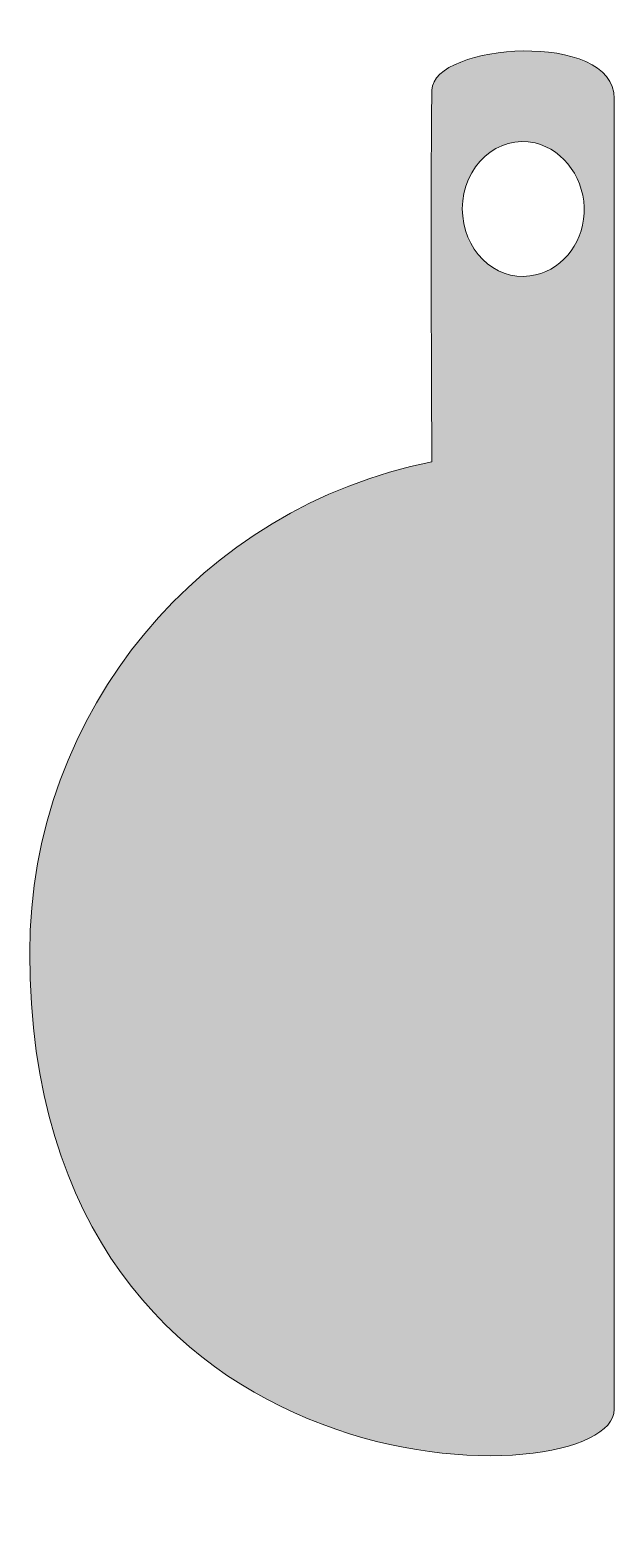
# Model space of a CAD drawing. Header units: inches. Extents: x 20.59 to 23.08, y -37.62 to -31.31.
import ezdxf

# ---------------------------------------------------------------- set-up
doc = ezdxf.new("R2010")
doc.units = ezdxf.units.IN
doc.header["$MEASUREMENT"] = 0
doc.layers.add('_U+0421_U+043B_U+043E_U+0439 1', color=7, linetype='Continuous')

# ---------------------------------------------------------------- blocks, each defined once
blk = doc.blocks.new('block 2')
at = {"layer": '_U+0421_U+043B_U+043E_U+0439 1', "lineweight": 0}
for points, knots in [([(22.3008, -31.5643), (22.2944, -31.96), (22.3008, -33.1474), (22.3008, -33.1474), (21.3244, -33.3424), (20.5892, -34.2042), (20.5892, -35.2378), (20.5892, -37.621), (23.0775, -37.5618), (23.0775, -37.1821), (23.0775, -37.1821), (23.0775, -31.6007), (23.0775, -31.6007), (23.0775, -31.3071), (22.304, -31.3657), (22.3008, -31.5643)], [0, 0, 0, 0, 1, 1, 1, 2, 2, 2, 3, 3, 3, 4, 4, 4, 5, 5, 5, 5]), ([(22.9489, -32.0885), (22.9422, -32.2278), (22.8467, -32.3385), (22.7181, -32.3561), (22.5656, -32.3771), (22.4308, -32.2428), (22.4304, -32.0694), (22.4301, -31.8897), (22.5836, -31.7511), (22.7404, -31.7894), (22.8661, -31.8203), (22.9558, -31.9486), (22.9489, -32.0885)], [0, 0, 0, 0, 1, 1, 1, 2, 2, 2, 3, 3, 3, 4, 4, 4, 4])]:
    blk.add_open_spline(points, degree=3, knots=knots, dxfattribs=at)

msp = doc.modelspace()

# ---------------------------------------------------------------- hatches: boundary and pattern name
at = {"layer": '_U+0421_U+043B_U+043E_U+0439 1', "true_color": 0xffffff}
h = msp.add_hatch(color=7, dxfattribs=at)
h.dxf.hatch_style = 2
edge = h.paths.add_edge_path()
edge.add_spline(control_points=[(22.3008, -31.5643), (22.2944, -31.96), (22.3008, -33.1474), (22.3008, -33.1474), (21.3244, -33.3424), (20.5892, -34.2042), (20.5892, -35.2378), (20.5892, -37.621), (23.0775, -37.5618), (23.0775, -37.1821), (23.0775, -37.1821), (23.0775, -31.6007), (23.0775, -31.6007), (23.0775, -31.3071), (22.304, -31.3657), (22.3008, -31.5643)], knot_values=[0, 0, 0, 0, 1, 1, 1, 2, 2, 2, 3, 3, 3, 4, 4, 4, 5, 5, 5, 5], degree=3, periodic=1)
edge = h.paths.add_edge_path()
edge.add_spline(control_points=[(22.9489, -32.0885), (22.9422, -32.2278), (22.8467, -32.3385), (22.7181, -32.3561), (22.5656, -32.3771), (22.4308, -32.2428), (22.4304, -32.0694), (22.4301, -31.8897), (22.5836, -31.7511), (22.7404, -31.7894), (22.8661, -31.8203), (22.9558, -31.9486), (22.9489, -32.0885)], knot_values=[0, 0, 0, 0, 1, 1, 1, 2, 2, 2, 3, 3, 3, 4, 4, 4, 4], degree=3, periodic=1)

# ---------------------------------------------------------------- block references
at = {"layer": '_U+0421_U+043B_U+043E_U+0439 1'}
msp.add_blockref('block 2', (0, 0), dxfattribs=at)

doc.saveas('drawing.dxf')
